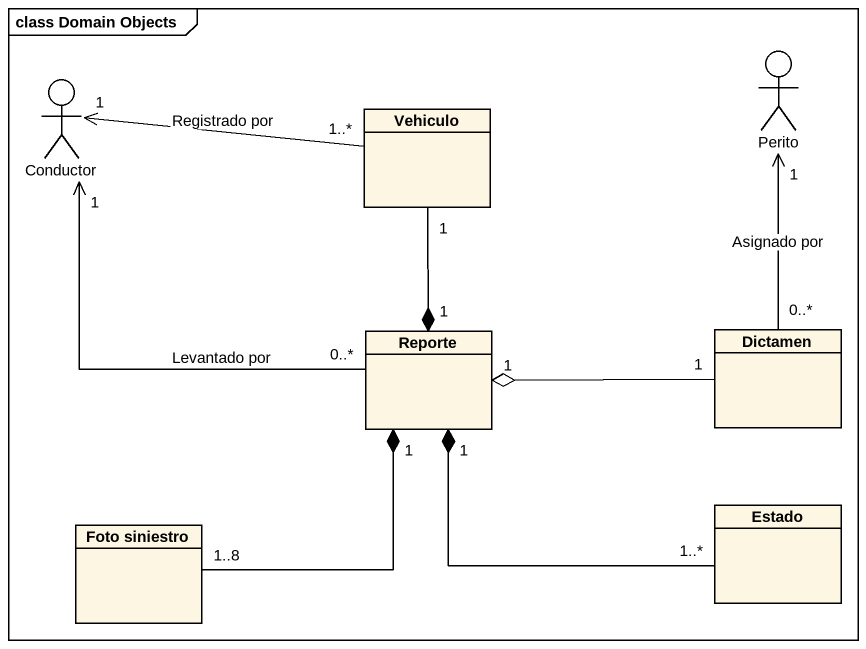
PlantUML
@startuml
mainframe class Domain Objects
allowmixing
hide circle
hide empty members
actor Conductor
actor Perito
class Vehiculo
class Reporte
class Dictamen
class "Foto siniestro" as Foto_siniestro
class Estado
Conductor "1" <-- "0..*" Reporte : Levantado por
Vehiculo "1..*" -left-> "1" Conductor : Registrado por
Vehiculo "1" --* "1" Reporte
Dictamen "0..*" -up-> "1" Perito : Asignado por
Dictamen "1" -left-o "1" Reporte
Foto_siniestro "1..8" -up-* "1" Reporte
Estado "1..*" -left-* "1" Reporte
@enduml
